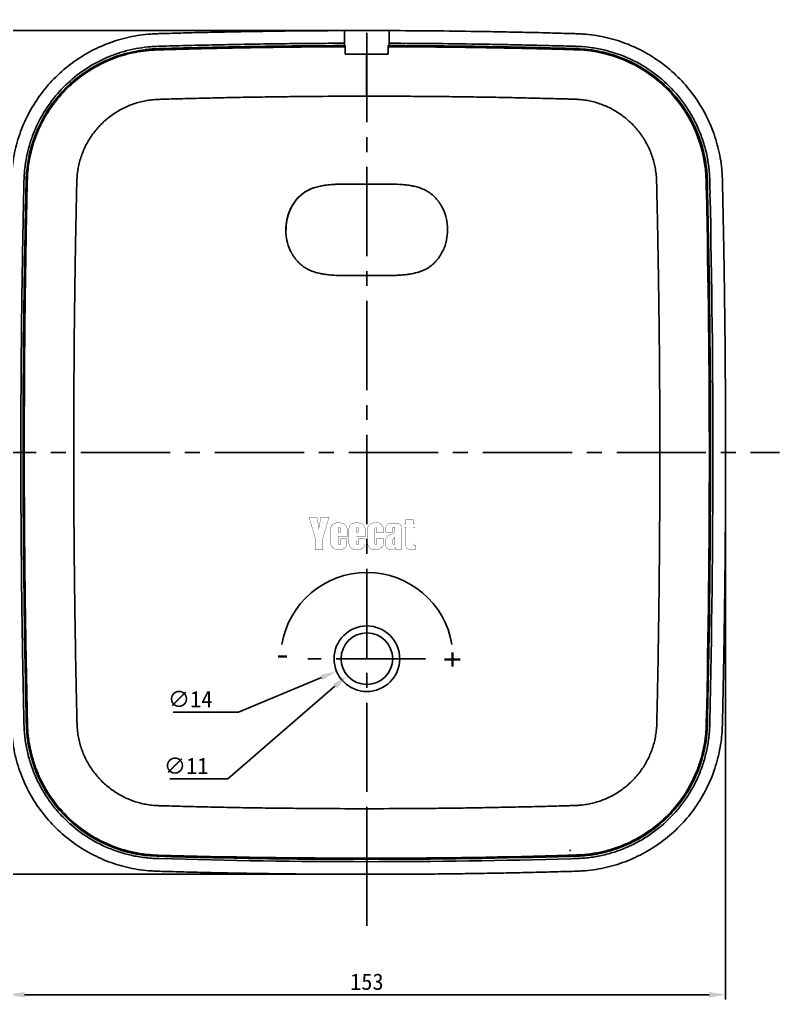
# Model space of a CAD drawing. Header units: millimetres. Extents: x 1791 to 2848, y -3889 to -2778.
# Drawn here: x 2209 to 2371.1, y -3720.1 to -3511.1 of the extents above; entities that cross this region are included whole.
import ezdxf

# ---------------------------------------------------------------- set-up
doc = ezdxf.new("R2010")
doc.units = ezdxf.units.MM
doc.linetypes.add('CENTER2', pattern=[28.575, 19.05, -3.175, 3.175, -3.175])
doc.styles.get("Standard").update_dxf_attribs({"font": 'txt.shx'})
doc.styles.add('宋体', font='')
doc.styles.get('宋体').set_extended_font_data('SimSun')
doc.dimstyles.new('1x', dxfattribs={"dimtxt": 3.5, "dimasz": 3.5, "dimexe": 1, "dimexo": 0, "dimgap": 1, "dimtad": 1, "dimtoh": 1, "dimdec": 1, "dimrnd": 0.05, "dimdsep": 46, "dimtxsty": '宋体', "dimcen": 0, "dimclrd": 5, "dimclre": 5, "dimadec": 1, "dimazin": 2, "dimtfac": 1, "dimtdec": 1, "dimtofl": 0, "dimtmove": 0, "dimatfit": 3, "dimfxl": 0, "dimtzin": 0, "dimarcsym": 0})

# ---------------------------------------------------------------- blocks, each defined once
blk = doc.blocks.new('*D186')
at = {"color": 5, "lineweight": -2, "transparency": 16777216}
for p, q in [((2287.86, -3513.45), (2188.05, -3513.45)), ((2189.05, -3689.94), (2189.05, -3516.95)), ((2283.11, -3693.44), (2188.05, -3693.44))]:
    blk.add_line(p, q, dxfattribs=at)
at = {"color": 5, "transparency": 16777216}
for points in [[(2188.46, -3516.95), (2189.63, -3516.95), (2189.05, -3513.45)], [(2188.46, -3689.94), (2189.63, -3689.94), (2189.05, -3693.44)]]:
    blk.add_solid(points, dxfattribs=at)
at = {"layer": 'Defpoints', "color": 0, "transparency": 16777216}
for p in [(2189.05, -3513.45), (2287.86, -3513.45), (2283.11, -3693.44)]:
    blk.add_point(p, dxfattribs=at)
at = {"color": 0, "transparency": 16777216, "insert": (2186.3, -3603.44), "char_height": 3.5, "attachment_point": 5, "rotation": 90, "style": '宋体'}
blk.add_mtext('180', dxfattribs=at)
blk = doc.blocks.new('*D187')
at = {"color": 5, "lineweight": -2, "transparency": 16777216}
for p, q in [((2206.61, -3603.75), (2206.61, -3720.12)), ((2359.61, -3603.77), (2359.61, -3720.12)), ((2210.11, -3719.12), (2356.11, -3719.12))]:
    blk.add_line(p, q, dxfattribs=at)
at = {"color": 5, "transparency": 16777216}
for points in [[(2210.11, -3718.54), (2210.11, -3719.71), (2206.61, -3719.12)], [(2356.11, -3718.54), (2356.11, -3719.71), (2359.61, -3719.12)]]:
    blk.add_solid(points, dxfattribs=at)
at = {"layer": 'Defpoints', "color": 0, "transparency": 16777216}
for p in [(2206.61, -3603.75), (2359.61, -3603.77), (2359.61, -3719.12)]:
    blk.add_point(p, dxfattribs=at)
at = {"color": 0, "transparency": 16777216, "insert": (2283.11, -3716.37), "char_height": 3.5, "attachment_point": 5, "style": '宋体'}
blk.add_mtext('153', dxfattribs=at)
blk = doc.blocks.new('*D191')
at = {"color": 5, "lineweight": -2, "transparency": 16777216}
for p, q in [((2255.72, -3658.82), (2273.41, -3651.47)), ((2241.8, -3658.82), (2255.72, -3658.82))]:
    blk.add_line(p, q, dxfattribs=at)
at = {"color": 5, "transparency": 16777216}
blk.add_solid([(2273.19, -3650.93), (2273.64, -3652.01), (2276.64, -3650.13)], dxfattribs=at)
at = {"layer": 'Defpoints', "color": 0, "transparency": 16777216}
for p in [(2289.57, -3644.75), (2276.64, -3650.13)]:
    blk.add_point(p, dxfattribs=at)
at = {"color": 0, "transparency": 16777216, "insert": (2245.42, -3656.07), "char_height": 3.5, "attachment_point": 5, "style": '宋体'}
blk.add_mtext('∅14', dxfattribs=at)
blk = doc.blocks.new('*D207')
at = {"color": 5, "lineweight": -2, "transparency": 16777216}
for p, q in [((2253.48, -3673.05), (2276.3, -3653.32)), ((2241.1, -3673.05), (2253.48, -3673.05))]:
    blk.add_line(p, q, dxfattribs=at)
at = {"color": 5, "transparency": 16777216}
blk.add_solid([(2275.92, -3652.88), (2276.68, -3653.77), (2278.95, -3651.04)], dxfattribs=at)
at = {"layer": 'Defpoints', "color": 0, "transparency": 16777216}
for p in [(2287.27, -3643.84), (2278.95, -3651.04)]:
    blk.add_point(p, dxfattribs=at)
at = {"color": 0, "transparency": 16777216, "insert": (2244.56, -3670.3), "char_height": 3.5, "attachment_point": 5, "style": '宋体'}
blk.add_mtext('∅11', dxfattribs=at)

msp = doc.modelspace()

# ---------------------------------------------------------------- linework, layer by layer
at = {"color": 1, "linetype": 'CENTER2'}
for p, q in [((2283.11, -3704.45), (2283.11, -3511.1)), ((2193.51, -3603.45), (2371.09, -3603.45)), ((2295.61, -3647.44), (2270.53, -3647.44))]:
    msp.add_line(p, q, dxfattribs=at)
at = {"color": 7, "linetype": 'Continuous'}
for p, q in [((2278.36, -3516.65), (2278.36, -3513.45)), ((2287.86, -3516.65), (2287.86, -3513.45)), ((2278.36, -3516.65), (2278.46, -3516.65)), ((2278.46, -3518.46), (2278.46, -3516.65)), ((2287.66, -3516.64), (2287.66, -3518.46)), ((2287.66, -3516.64), (2287.86, -3516.65)), ((2328.16, -3517.3), (2328.15, -3517.55)), ((2328.24, -3516.82), (2328.17, -3516.82)), ((2278.81, -3518.46), (2278.46, -3518.46)), ((2283.06, -3527.44), (2283.06, -3518.45)), ((2287.66, -3518.46), (2287.61, -3518.46)), ((2210.44, -3545.51), (2210.68, -3545.51)), ((2278.32, -3546.19), (2287.82, -3546.19)), ((2355.75, -3547.68), (2355.51, -3547.69)), ((2356.3, -3548.12), (2356.29, -3547.67)), ((2287.83, -3565.69), (2278.33, -3565.69)), ((2355.77, -3659.87), (2355.75, -3661.11)), ((2210.47, -3660.56), (2210.71, -3660.56)), ((2355.73, -3661.11), (2355.51, -3661.11)), ((2355.75, -3661.11), (2355.73, -3661.11)), ((2356.24, -3661.13), (2356.25, -3660.8)), ((2283.12, -3679.44), (2283.12, -3690)), ((2238.55, -3690.08), (2238.84, -3690.08)), ((2238.57, -3689.59), (2238.58, -3689.35)), ((2282.72, -3690.24), (2282.38, -3690.24)), ((2283.1, -3690.24), (2282.72, -3690.24)), ((2326.64, -3689.59), (2326.63, -3689.35)), ((2326.99, -3689.59), (2326.64, -3689.6))]:
    msp.add_line(p, q, dxfattribs=at)
at = {"color": 6, "linetype": 'Continuous'}
msp.add_line((2326.31, -3688.39), (2326.63, -3688.38), dxfattribs=at)
at = {"color": 0, "const_width": 0.0612}
msp.add_lwpolyline([(2273.32, -3617.23), (2275.05, -3617.23), (2273.73, -3621.65), (2273.73, -3624.23), (2272.05, -3624.23), (2272.05, -3621.58), (2270.79, -3617.23), (2272.47, -3617.23), (2272.86, -3619.71), (2273.32, -3617.23)], dxfattribs=at)
for points in [[(2291.41, -3617.72), (2292.99, -3617.72), (2292.99, -3618.61), (2293.37, -3618.61), (2293.37, -3619.44), (2292.95, -3619.44), (2292.95, -3622.9, 0.252107), (2293.11, -3623.2), (2293.46, -3623.2), (2293.46, -3624.08), (2292.22, -3624.08, -0.452407), (2291.43, -3623.18), (2291.43, -3619.46), (2291.1, -3619.46), (2291.1, -3618.59), (2291.44, -3618.59), (2291.44, -3617.72)], [(2278.89, -3619.88, 0.34938), (2277.81, -3618.52, 0.113639), (2276.36, -3618.52, 0.35301), (2275.4, -3619.74, -0.006464), (2275.4, -3622.69, 0.287207), (2276.19, -3623.99, 0.236786), (2278.14, -3623.99, 0.252315), (2278.84, -3622.99), (2278.84, -3621.89), (2277.47, -3621.89), (2277.47, -3622.84, -0.314282), (2277.27, -3623.14, -0.462788), (2276.98, -3622.98), (2277, -3621.4), (2278.89, -3621.4), (2278.89, -3619.88)], [(2276.98, -3620.43), (2277.41, -3620.43), (2277.41, -3619.63, 1), (2277.01, -3619.63), (2277.01, -3620.45)], [(2282.76, -3619.88, 0.34938), (2281.67, -3618.52, 0.113639), (2280.23, -3618.52, 0.35301), (2279.27, -3619.74, -0.006464), (2279.27, -3622.69, 0.287207), (2280.06, -3623.99, 0.236786), (2282.01, -3623.99, 0.252315), (2282.71, -3622.99), (2282.71, -3621.89), (2281.34, -3621.89), (2281.34, -3622.84, -0.314282), (2281.13, -3623.14, -0.462788), (2280.85, -3622.98), (2280.86, -3621.4), (2282.76, -3621.4), (2282.76, -3619.88)], [(2280.84, -3620.43), (2281.28, -3620.43), (2281.28, -3619.63, 1), (2280.88, -3619.63), (2280.88, -3620.45)], [(2285.23, -3620.61), (2286.67, -3620.61), (2286.67, -3619.98, 0.178885), (2286.26, -3618.87, 0.1667), (2285.56, -3618.45, 0.130027), (2284.26, -3618.53, 0.16931), (2283.41, -3619.17, 0.136344), (2283.24, -3619.7), (2283.24, -3622.64, 0.154839), (2283.55, -3623.62, 0.178721), (2284.21, -3624.08, 0.107808), (2285.43, -3624.12, 0.125628), (2286.22, -3623.76, 0.207834), (2286.63, -3622.97, 0.035299), (2286.63, -3622.71), (2286.63, -3621.77), (2285.26, -3621.77), (2285.26, -3622.85, -0.238845), (2285.12, -3623.13, -0.327501), (2284.96, -3623.13, -0.246639), (2284.82, -3622.85), (2284.82, -3619.61, -1), (2285.21, -3619.61), (2285.21, -3620.56), (2286.67, -3620.56)], [(2290.59, -3619.98), (2290.59, -3624.09), (2289.12, -3624.09), (2289.12, -3623.68, -1), (2289.12, -3623.68, -0.25903), (2288.88, -3624.03, -0.038362), (2288.53, -3624.14, -0.045701), (2288.1, -3624.13, 0.007976), (2287.74, -3624.07, -0.110716), (2287.46, -3623.96, -0.243508), (2287.16, -3623.42), (2287.16, -3621.97, -0.201954), (2287.41, -3621.38, -0.139843), (2288.27, -3620.91, 0.110237), (2288.92, -3620.61, 0.178756), (2289.05, -3620.39), (2289.05, -3619.64, 0.391626), (2288.8, -3619.37, 0.449866), (2288.58, -3619.58), (2288.58, -3620.46), (2287.14, -3620.46), (2287.14, -3619.63, -0.373557), (2288.09, -3618.53), (2289.41, -3618.53, -0.190496), (2290.2, -3618.84, -0.132479), (2290.52, -3619.35, -0.052019), (2290.56, -3619.59, -0.001332), (2290.59, -3619.98, 0.186844)], [(2289.06, -3621.51), (2289.06, -3622.99, -0.495473), (2288.87, -3623.13, -0.242036), (2288.64, -3622.92), (2288.64, -3622.13, -0.210777), (2288.81, -3621.77, 0.008286), (2289.06, -3621.51, -2.332681)]]:
    msp.add_lwpolyline(points, format="xyb", dxfattribs=at)
at = {"color": 7, "linetype": 'Continuous'}
for radius in [7, 5.5]:
    msp.add_circle((2283.11, -3647.44), radius, dxfattribs=at)
for centre, radius, start, end in [((2239.23, -3546.1), 28.79, 96.8251, 177.341), ((2239.2, -3546.02), 28.71, 94.6688, 96.7859), ((2283.57, -5025.15), 1508.51, 89.63108, 89.78444), ((2326.91, -3546.07), 28.55, 6.7739, 87.5161), ((2326.95, -3545.57), 28.29, 86.9157, 87.5478), ((2326.91, -3546.07), 28.79, 8.7421, 86.8935), ((2326.95, -3546.09), 28.79, 7.358, 86.9733), ((2283.63, -5017.04), 1498.58, 90.02197, 90.18448), ((2283.63, -5016.97), 1498.51, 89.84802, 90.02201), ((2239.28, -3546.09), 28.6, 173.0144, 173.3201), ((2326.95, -3546.05), 28.75, 7.29, 8.7183), ((-140.78, -3604.37), 2496.93, 358.69793, 1.30073), ((-140.24, -3604.37), 2496.63, 358.72617, 1.30094), ((-140.21, -3603.44), 2496.61, 358.70481, 1.27962), ((-140.59, -3603.44), 2497.49, 358.68409, 1.26926), ((4706.32, -3602.5), 2496.52, 180.63787, 180.90799), ((2283.11, -3647.44), 18.39, 9.3893, 170.6107), ((4772.2, -3601.17), 2562.42, 180.95357, 181.32807), ((4770, -3602.17), 2560.2, 180.93204, 181.30687), ((2229.19, -3658.25), 126.58, 358.5917, 358.7053), ((2242.73, -3658.59), 113.04, 358.5934, 358.7206), ((2239.27, -3660.81), 28.8, 189.1272, 268.0277), ((2326.95, -3660.59), 28.98, 272.3644, 279.5959), ((2239.62, -3652.57), 36.79, 267.6379, 268.3791), ((2240.1, -3637.99), 51.62, 267.9856, 268.3008), ((2284.23, -2116.28), 1573.98, 268.33765, 269.19564), ((2282.55, -2192.48), 1497.51, 268.31713, 270.02187), ((2283.08, -2195.38), 1495.36, 268.30458, 270.00101), ((2282.49, -2196.96), 1493.28, 269.21891, 269.4527), ((2282.52, -2194.05), 1496.19, 269.45266, 269.58414), ((2282.54, -2191.44), 1498.79, 269.58415, 269.78044), ((2282.55, -2188.19), 1502.05, 269.78045, 269.99361), ((2282.57, -2194.88), 1495.36, 270.02048, 271.68896), ((2283.13, -2195.23), 1495.01, 269.99893, 271.66781), ((2283.13, -2195.01), 1495.73, 269.99909, 271.66745), ((2282.58, -2195.51), 1494.49, 270.02105, 271.57491), ((2286.47, -2329.23), 1360.71, 271.56555, 271.69121)]:
    msp.add_arc(centre, radius, start, end, dxfattribs=at)
for points, knots in [([(2283.11, -3693.44), (2280, -3693.44), (2275.34, -3693.42), (2269.13, -3693.38), (2264.47, -3693.33), (2259.82, -3693.26), (2255.16, -3693.18), (2250.5, -3693.09), (2246.62, -3693), (2243.51, -3692.92), (2241.18, -3692.85), (2239.24, -3692.8), (2237.69, -3692.75), (2236.14, -3692.65), (2234.21, -3692.41), (2231.17, -3691.81), (2227.45, -3690.64), (2223.25, -3688.61), (2219.38, -3685.99), (2215.93, -3682.84), (2212.98, -3679.22), (2210.58, -3675.21), (2209.09, -3671.61), (2208.22, -3668.63), (2207.73, -3666.35), (2207.47, -3664.43), (2207.34, -3662.88), (2207.28, -3661.71), (2207.26, -3660.55), (2207.23, -3659), (2207.18, -3657.06), (2207.13, -3654.73), (2207.07, -3651.62), (2207, -3647.74), (2206.92, -3643.08), (2206.85, -3638.42), (2206.77, -3632.21), (2206.69, -3624.45), (2206.63, -3615.13), (2206.6, -3602.71), (2206.63, -3590.28), (2206.73, -3577.86), (2206.83, -3570.1), (2206.92, -3563.89), (2207, -3559.23), (2207.07, -3555.35), (2207.13, -3552.24), (2207.18, -3549.91), (2207.22, -3547.97), (2207.26, -3546.42), (2207.28, -3545.25), (2207.33, -3544.09), (2207.46, -3542.54), (2207.72, -3540.62), (2208.2, -3538.34), (2209.06, -3535.35), (2210.54, -3531.75), (2212.93, -3527.73), (2215.87, -3524.11), (2219.31, -3520.94), (2223.17, -3518.31), (2227.37, -3516.27), (2231.08, -3515.09), (2234.12, -3514.48), (2236.05, -3514.24), (2237.6, -3514.13), (2238.77, -3514.09), (2239.93, -3514.06), (2241.48, -3514.02), (2243.42, -3513.96), (2246.53, -3513.88), (2250.41, -3513.79), (2255.07, -3513.7), (2261.28, -3513.59), (2269.04, -3513.5), (2275.25, -3513.46), (2278.36, -3513.45)], [0, 0, 0, 0, 0.031257, 0.046885, 0.062513, 0.078142, 0.09377, 0.109398, 0.125026, 0.132841, 0.140655, 0.148469, 0.152376, 0.156283, 0.164095, 0.171908, 0.187522, 0.203137, 0.218751, 0.234366, 0.24998, 0.265595, 0.281209, 0.289022, 0.296834, 0.304647, 0.308553, 0.31246, 0.316367, 0.320274, 0.328089, 0.335903, 0.343717, 0.359345, 0.374974, 0.390602, 0.40623, 0.437487, 0.468743, 0.5, 0.562513, 0.59377, 0.625026, 0.640655, 0.656283, 0.671911, 0.679726, 0.68754, 0.695354, 0.699261, 0.703168, 0.707075, 0.710982, 0.718794, 0.726607, 0.734419, 0.750034, 0.765648, 0.781263, 0.796877, 0.812492, 0.828106, 0.843721, 0.851533, 0.859346, 0.863252, 0.867159, 0.871066, 0.874974, 0.882788, 0.890602, 0.90623, 0.921858, 0.937487, 0.968743, 1, 1, 1, 1]), ([(2287.86, -3513.45), (2290.96, -3513.46), (2297.18, -3513.5), (2304.94, -3513.59), (2311.15, -3513.7), (2315.81, -3513.79), (2319.69, -3513.88), (2322.79, -3513.96), (2324.74, -3514.02), (2326.29, -3514.06), (2327.45, -3514.09), (2328.62, -3514.13), (2330.17, -3514.24), (2332.09, -3514.48), (2335.14, -3515.09), (2338.85, -3516.27), (2343.05, -3518.31), (2346.91, -3520.94), (2350.35, -3524.11), (2353.29, -3527.73), (2355.67, -3531.75), (2357.16, -3535.35), (2358.02, -3538.34), (2358.5, -3540.62), (2358.76, -3542.54), (2358.89, -3544.09), (2358.93, -3545.25), (2358.96, -3546.42), (2358.99, -3547.97), (2359.04, -3549.91), (2359.08, -3552.24), (2359.15, -3555.35), (2359.22, -3559.23), (2359.3, -3563.89), (2359.39, -3570.1), (2359.48, -3577.86), (2359.59, -3590.28), (2359.62, -3602.71), (2359.59, -3615.13), (2359.53, -3624.45), (2359.45, -3632.21), (2359.37, -3638.42), (2359.3, -3643.08), (2359.22, -3647.74), (2359.14, -3651.62), (2359.08, -3654.73), (2359.03, -3657.06), (2358.99, -3659), (2358.96, -3660.55), (2358.93, -3661.71), (2358.88, -3662.88), (2358.75, -3664.43), (2358.48, -3666.35), (2357.99, -3668.63), (2357.13, -3671.61), (2355.63, -3675.21), (2353.24, -3679.22), (2350.29, -3682.84), (2346.84, -3685.99), (2342.97, -3688.61), (2338.77, -3690.64), (2335.05, -3691.81), (2332, -3692.41), (2330.07, -3692.65), (2328.52, -3692.75), (2326.97, -3692.8), (2325.03, -3692.85), (2322.7, -3692.92), (2319.6, -3693), (2315.72, -3693.09), (2311.06, -3693.18), (2306.4, -3693.26), (2301.74, -3693.33), (2297.08, -3693.38), (2290.87, -3693.42), (2286.21, -3693.44), (2283.11, -3693.44)], [0, 0, 0, 0, 0.031257, 0.062513, 0.078141, 0.09377, 0.109398, 0.117212, 0.125026, 0.128933, 0.132841, 0.136748, 0.140654, 0.148467, 0.156279, 0.171894, 0.187508, 0.203123, 0.218737, 0.234352, 0.249966, 0.265581, 0.273393, 0.281206, 0.289018, 0.292925, 0.296832, 0.300739, 0.304646, 0.31246, 0.320274, 0.328089, 0.343717, 0.359345, 0.374974, 0.40623, 0.437487, 0.5, 0.531257, 0.562513, 0.59377, 0.609398, 0.625026, 0.640655, 0.656283, 0.664097, 0.671911, 0.679726, 0.683633, 0.68754, 0.691447, 0.695353, 0.703166, 0.710978, 0.718791, 0.734405, 0.75002, 0.765634, 0.781249, 0.796863, 0.812478, 0.828092, 0.835905, 0.843717, 0.847624, 0.851531, 0.859345, 0.867159, 0.874974, 0.890602, 0.90623, 0.921858, 0.937487, 0.953115, 0.968743, 1, 1, 1, 1]), ([(2278.36, -3516.15), (2276.51, -3516.15), (2272.83, -3516.17), (2267.3, -3516.22), (2261.76, -3516.29), (2256.23, -3516.38), (2251.62, -3516.47), (2247.94, -3516.55), (2245.17, -3516.62), (2242.4, -3516.69), (2240.33, -3516.75), (2238.96, -3516.79), (2238.07, -3516.81), (2236.58, -3516.9), (2234.47, -3517.15), (2231.99, -3517.67), (2229.56, -3518.41), (2227.2, -3519.35), (2224.18, -3520.88), (2220.67, -3523.27), (2217.01, -3526.81), (2214.03, -3530.94), (2212.16, -3534.75), (2211.09, -3537.96), (2210.49, -3540.42), (2210.17, -3542.51), (2210.03, -3544.21), (2209.99, -3545.06), (2209.98, -3545.49)], [0, 0, 0, 0, 0.06547, 0.130942, 0.196417, 0.261897, 0.327384, 0.360129, 0.392877, 0.425625, 0.458375, 0.466559, 0.474458, 0.489751, 0.519775, 0.54971, 0.579694, 0.609715, 0.63974, 0.699732, 0.759725, 0.819717, 0.879707, 0.909697, 0.939634, 0.969623, 0.984691, 1, 1, 1, 1]), ([(2278.46, -3516.89), (2276.68, -3516.9), (2273.12, -3516.91), (2267.79, -3516.96), (2262.45, -3517.03), (2257.12, -3517.11), (2252.67, -3517.2), (2249.12, -3517.28), (2246.45, -3517.34), (2243.78, -3517.41), (2241.56, -3517.47), (2239.78, -3517.52), (2238.49, -3517.56), (2237.24, -3517.61), (2235.65, -3517.76), (2233.68, -3518.06), (2230.59, -3518.81), (2226.86, -3520.22), (2222.73, -3522.64), (2219.05, -3525.71), (2215.94, -3529.35), (2213.48, -3533.46), (2211.74, -3537.92), (2211.08, -3541.04), (2210.89, -3542.61)], [0, 0, 0, 0, 0.066234, 0.132471, 0.198712, 0.264959, 0.331214, 0.364344, 0.397477, 0.430612, 0.463744, 0.480311, 0.49666, 0.51193, 0.526816, 0.55636, 0.585879, 0.645043, 0.704239, 0.763435, 0.822631, 0.881826, 0.940982, 1, 1, 1, 1]), ([(2236.86, -3517.41), (2237.08, -3517.39), (2237.39, -3517.37), (2237.89, -3517.34), (2238.36, -3517.32), (2239.11, -3517.3), (2240.05, -3517.27), (2241.17, -3517.24), (2242.11, -3517.22), (2245.49, -3517.12), (2251.49, -3516.98), (2263.3, -3516.76), (2272.32, -3516.67), (2278.34, -3516.65), (2278.36, -3516.65)], [0, 0, 0, 0, 0.015799, 0.022579, 0.036137, 0.049696, 0.076812, 0.103929, 0.131046, 0.144605, 0.347981, 0.564916, 0.998786, 1, 1, 1, 1]), ([(2236.86, -3517.39), (2237.1, -3517.38), (2237.43, -3517.35), (2237.94, -3517.32), (2238.41, -3517.31), (2239.16, -3517.28), (2240.1, -3517.26), (2241.22, -3517.23), (2242.16, -3517.2), (2245.54, -3517.11), (2251.54, -3516.96), (2263.35, -3516.75), (2272.36, -3516.67), (2278.36, -3516.65)], [0, 0, 0, 0, 0.017035, 0.023814, 0.037372, 0.05093, 0.078047, 0.105163, 0.132279, 0.145837, 0.349209, 0.566138, 1, 1, 1, 1]), ([(2328.15, -3517.55), (2327.74, -3517.53), (2326.92, -3517.51), (2325.25, -3517.46), (2323.13, -3517.4), (2320.6, -3517.34), (2317.22, -3517.26), (2313, -3517.17), (2307.93, -3517.08), (2302.86, -3517), (2296.1, -3516.93), (2291.04, -3516.9), (2287.66, -3516.89)], [0, 0, 0, 0, 0.029945, 0.061288, 0.123877, 0.186477, 0.249076, 0.374259, 0.499427, 0.624583, 0.749729, 1, 1, 1, 1]), ([(2328.17, -3516.82), (2327.77, -3516.8), (2326.94, -3516.78), (2325.27, -3516.73), (2323.17, -3516.68), (2320.65, -3516.61), (2317.28, -3516.53), (2313.08, -3516.44), (2306.36, -3516.31), (2297.95, -3516.2), (2291.22, -3516.16), (2287.86, -3516.15)], [0, 0, 0, 0, 0.030312, 0.06163, 0.124184, 0.186741, 0.249299, 0.374419, 0.49954, 0.74978, 1, 1, 1, 1]), ([(2293.28, -3516.67), (2297.46, -3516.7), (2304.64, -3516.77), (2314.63, -3516.95), (2320.63, -3517.09), (2324.01, -3517.18), (2324.94, -3517.21), (2326.07, -3517.24), (2327.01, -3517.27), (2327.7, -3517.29), (2328.02, -3517.3), (2328.16, -3517.3)], [0, 0, 0, 0, 0.359339, 0.617438, 0.859405, 0.875536, 0.907799, 0.940061, 0.972323, 0.988455, 1, 1, 1, 1]), ([(2356.29, -3547.67), (2356.27, -3547.15), (2356.25, -3546.12), (2356.21, -3544.14), (2355.96, -3541.72), (2355.4, -3538.89), (2354.55, -3536.14), (2353.44, -3533.48), (2351.62, -3530.09), (2348.73, -3526.22), (2344.43, -3522.34), (2339.45, -3519.38), (2334.9, -3517.78), (2331.12, -3517.04), (2329.2, -3516.87), (2328.24, -3516.82)], [0, 0, 0, 0, 0.033972, 0.066498, 0.128927, 0.19104, 0.253205, 0.315472, 0.377749, 0.502153, 0.626558, 0.750962, 0.875271, 0.937371, 1, 1, 1, 1]), ([(2283.06, -3527.44), (2279.94, -3527.44), (2275.25, -3527.46), (2269.01, -3527.51), (2264.32, -3527.56), (2259.63, -3527.63), (2254.95, -3527.71), (2251.04, -3527.79), (2247.91, -3527.87), (2245.56, -3527.93), (2243.22, -3527.99), (2241.26, -3528.04), (2239.74, -3528.09), (2238.74, -3528.11), (2237.91, -3528.15), (2236.99, -3528.23), (2235.9, -3528.39), (2234.19, -3528.78), (2232.1, -3529.5), (2229.74, -3530.73), (2227.57, -3532.3), (2225.67, -3534.16), (2224.05, -3536.29), (2222.78, -3538.63), (2222.01, -3540.71), (2221.59, -3542.41), (2221.37, -3543.72), (2221.27, -3544.87), (2221.23, -3545.97), (2221.2, -3547.4), (2221.16, -3549.34), (2221.09, -3552.48), (2221.02, -3556.4), (2220.93, -3561.11), (2220.86, -3565.82), (2220.8, -3570.53), (2220.72, -3576.8), (2220.65, -3584.64), (2220.6, -3594.05), (2220.59, -3603.46), (2220.61, -3612.87), (2220.66, -3622.28), (2220.74, -3630.12), (2220.82, -3636.4), (2220.89, -3641.11), (2220.97, -3645.82), (2221.05, -3650.52), (2221.13, -3654.44), (2221.2, -3657.58), (2221.25, -3659.53), (2221.28, -3660.96), (2221.31, -3662.05), (2221.42, -3663.21), (2221.64, -3664.52), (2222.06, -3666.22), (2222.83, -3668.29), (2224.11, -3670.63), (2225.72, -3672.76), (2227.63, -3674.62), (2229.79, -3676.19), (2232.16, -3677.42), (2234.25, -3678.14), (2235.96, -3678.52), (2237.05, -3678.68), (2237.97, -3678.76), (2238.8, -3678.8), (2239.8, -3678.82), (2241.32, -3678.87), (2243.27, -3678.92), (2245.62, -3678.98), (2247.97, -3679.04), (2251.09, -3679.11), (2254.99, -3679.19), (2259.68, -3679.27), (2264.36, -3679.33), (2269.05, -3679.38), (2275.3, -3679.43), (2279.99, -3679.44), (2283.12, -3679.44)], [0, 0, 0, 0, 0.036184, 0.054279, 0.072378, 0.090483, 0.108594, 0.126713, 0.135775, 0.144841, 0.153907, 0.162967, 0.167517, 0.171523, 0.174524, 0.17717, 0.182234, 0.187249, 0.197463, 0.207743, 0.218023, 0.228303, 0.238583, 0.248863, 0.259078, 0.264094, 0.269155, 0.274421, 0.277505, 0.281863, 0.290968, 0.300063, 0.31824, 0.336422, 0.354608, 0.372791, 0.390971, 0.427321, 0.463663, 0.5, 0.536337, 0.572679, 0.609029, 0.627209, 0.645392, 0.663578, 0.68176, 0.699937, 0.709032, 0.718137, 0.722495, 0.725579, 0.730845, 0.735906, 0.740922, 0.751137, 0.761417, 0.771697, 0.781977, 0.792257, 0.802537, 0.812751, 0.817766, 0.82283, 0.825476, 0.828477, 0.832483, 0.837033, 0.846093, 0.855157, 0.864217, 0.873272, 0.89137, 0.909461, 0.927554, 0.945656, 0.963766, 1, 1, 1, 1]), ([(2283.12, -3679.44), (2286.25, -3679.44), (2290.94, -3679.42), (2297.19, -3679.37), (2301.88, -3679.32), (2306.56, -3679.25), (2311.25, -3679.16), (2315.15, -3679.08), (2318.28, -3679.01), (2320.62, -3678.95), (2322.97, -3678.89), (2324.92, -3678.84), (2326.44, -3678.79), (2327.44, -3678.76), (2328.27, -3678.73), (2329.19, -3678.64), (2330.28, -3678.49), (2331.99, -3678.1), (2334.08, -3677.38), (2336.45, -3676.15), (2338.61, -3674.58), (2340.52, -3672.71), (2342.13, -3670.58), (2343.41, -3668.24), (2344.17, -3666.17), (2344.59, -3664.47), (2344.81, -3663.16), (2344.92, -3662.01), (2344.95, -3660.91), (2344.98, -3659.48), (2345.02, -3657.54), (2345.09, -3654.4), (2345.17, -3650.47), (2345.25, -3645.77), (2345.32, -3641.06), (2345.39, -3636.35), (2345.46, -3630.08), (2345.53, -3622.23), (2345.58, -3612.82), (2345.6, -3603.41), (2345.58, -3594.01), (2345.52, -3584.6), (2345.44, -3576.75), (2345.36, -3570.48), (2345.29, -3565.77), (2345.22, -3561.06), (2345.13, -3556.36), (2345.05, -3552.43), (2344.98, -3549.29), (2344.94, -3547.35), (2344.91, -3545.92), (2344.87, -3544.82), (2344.76, -3543.67), (2344.55, -3542.36), (2344.12, -3540.66), (2343.36, -3538.59), (2342.08, -3536.25), (2340.46, -3534.12), (2338.55, -3532.25), (2336.39, -3530.69), (2334.02, -3529.46), (2331.93, -3528.74), (2330.22, -3528.36), (2329.14, -3528.2), (2328.21, -3528.12), (2327.38, -3528.08), (2326.38, -3528.05), (2324.86, -3528.01), (2322.91, -3527.96), (2320.56, -3527.9), (2318.22, -3527.84), (2315.09, -3527.77), (2311.18, -3527.69), (2306.49, -3527.61), (2301.8, -3527.55), (2297.12, -3527.5), (2290.87, -3527.45), (2286.19, -3527.44), (2283.06, -3527.44)], [0, 0, 0, 0, 0.036234, 0.054344, 0.072446, 0.090539, 0.108629, 0.126728, 0.135783, 0.144843, 0.153907, 0.162967, 0.167517, 0.171523, 0.174524, 0.17717, 0.182234, 0.187249, 0.197463, 0.207743, 0.218023, 0.228303, 0.238583, 0.248863, 0.259078, 0.264094, 0.269155, 0.274421, 0.277505, 0.281863, 0.290968, 0.300063, 0.31824, 0.336422, 0.354608, 0.372791, 0.390971, 0.427321, 0.463663, 0.5, 0.536337, 0.572679, 0.609029, 0.627209, 0.645392, 0.663578, 0.68176, 0.699937, 0.709032, 0.718137, 0.722495, 0.725579, 0.730845, 0.735906, 0.740922, 0.751137, 0.761417, 0.771697, 0.781977, 0.792257, 0.802537, 0.812751, 0.817766, 0.82283, 0.825476, 0.828477, 0.832483, 0.837033, 0.846093, 0.855159, 0.864225, 0.873287, 0.891406, 0.909517, 0.927622, 0.945721, 0.963816, 1, 1, 1, 1]), ([(2210.87, -3542.76), (2210.85, -3542.99), (2210.75, -3543.9), (2210.7, -3544.82), (2210.68, -3545.51)], [0, 0, 0, 0, 0.247296, 1, 1, 1, 1]), ([(2355.51, -3547.69), (2355.5, -3547.25), (2355.47, -3546.38), (2355.45, -3545.11), (2355.39, -3543.89), (2355.31, -3543.1), (2355.26, -3542.7)], [0, 0, 0, 0, 0.265237, 0.522301, 0.762281, 1, 1, 1, 1]), ([(2355.47, -3542.4), (2355.48, -3542.53), (2355.54, -3543.02), (2355.62, -3543.8), (2355.66, -3544.55), (2355.69, -3545.11), (2355.7, -3545.58), (2355.72, -3546.33), (2355.73, -3547.03), (2355.74, -3547.55), (2355.75, -3547.68)], [0, 0, 0, 0, 0.070141, 0.282879, 0.442432, 0.495617, 0.601986, 0.708355, 0.921093, 1, 1, 1, 1]), ([(2355.51, -3542.4), (2355.52, -3542.53), (2355.58, -3543.04), (2355.66, -3543.83), (2355.7, -3544.58), (2355.73, -3545.14), (2355.74, -3545.61), (2355.75, -3546.36), (2355.77, -3547.05), (2355.78, -3547.55), (2355.79, -3547.68)], [0, 0, 0, 0, 0.076266, 0.288842, 0.448274, 0.501418, 0.607706, 0.713994, 0.92657, 1, 1, 1, 1]), ([(2210.44, -3545.51), (2210.45, -3545.36), (2210.45, -3545.12), (2210.46, -3544.88), (2210.47, -3544.78), (2210.47, -3544.77)], [0, 0, 0, 0, 0.587781, 0.968381, 1, 1, 1, 1]), ([(2209.98, -3545.49), (2209.95, -3546.69), (2209.9, -3549.08), (2209.8, -3553.87), (2209.64, -3562.27), (2209.47, -3574.26), (2209.34, -3588.64), (2209.28, -3607.82), (2209.39, -3627.01), (2209.66, -3646.19), (2209.85, -3655.78), (2209.96, -3660.58)], [0, 0, 0, 0, 0.031167, 0.062422, 0.124929, 0.249948, 0.374955, 0.499956, 0.749961, 0.87498, 1, 1, 1, 1]), ([(2209.95, -3630.29), (2209.86, -3622.14), (2209.73, -3601.99), (2209.87, -3578.83), (2210.13, -3560.83), (2210.26, -3554.07), (2210.35, -3549.57), (2210.39, -3547.7), (2210.42, -3546.39), (2210.44, -3545.78), (2210.44, -3545.55), (2210.44, -3545.51)], [0, 0, 0, 0, 0.288373, 0.713115, 0.8193, 0.925486, 0.952032, 0.978578, 0.991851, 0.998488, 1, 1, 1, 1]), ([(2210.68, -3545.51), (2210.65, -3546.71), (2210.6, -3549.1), (2210.5, -3553.89), (2210.35, -3562.28), (2210.18, -3574.26), (2210.06, -3588.65), (2210.01, -3607.82), (2210.12, -3627), (2210.4, -3646.17), (2210.6, -3655.76), (2210.71, -3660.56)], [0, 0, 0, 0, 0.031132, 0.06239, 0.124899, 0.249925, 0.374935, 0.499937, 0.749947, 0.874972, 1, 1, 1, 1]), ([(2265.82, -3555.95), (2265.82, -3555.18), (2265.9, -3554.43), (2266.07, -3553.64), (2266.09, -3553.54), (2266.13, -3553.38), (2266.21, -3553.06), (2266.4, -3552.43), (2266.75, -3551.55), (2267.15, -3550.81), (2267.46, -3550.33), (2267.67, -3550.02), (2267.84, -3549.8), (2267.98, -3549.62), (2268.01, -3549.59), (2268.06, -3549.52), (2268.17, -3549.39), (2268.39, -3549.14), (2268.86, -3548.66), (2269.3, -3548.29), (2269.65, -3548.05), (2269.73, -3547.99), (2269.86, -3547.9), (2270.14, -3547.72), (2270.42, -3547.57), (2270.62, -3547.46), (2270.7, -3547.42), (2270.85, -3547.35), (2271.14, -3547.22), (2271.45, -3547.1), (2271.62, -3547.04), (2271.64, -3547.04), (2271.67, -3547.02), (2271.75, -3547), (2271.89, -3546.95), (2272.19, -3546.86), (2272.81, -3546.69), (2273.39, -3546.57), (2273.8, -3546.5), (2273.81, -3546.5), (2273.81, -3546.5), (2273.81, -3546.5), (2273.81, -3546.5)], [0, 0, 0, 0, 0.166498, 0.171701, 0.176904, 0.18731, 0.208122, 0.249746, 0.332995, 0.416244, 0.437056, 0.457868, 0.499493, 0.502094, 0.504696, 0.509899, 0.520305, 0.541117, 0.582742, 0.66599, 0.671194, 0.676397, 0.686803, 0.707615, 0.749239, 0.754442, 0.759645, 0.770051, 0.790864, 0.832488, 0.833789, 0.83509, 0.837691, 0.842894, 0.8533, 0.874113, 0.915737, 0.998986, 0.999425, 0.999694, 0.99998, 1, 1, 1, 1]), ([(2265.86, -3555.94), (2265.86, -3554.67), (2266.28, -3552.14), (2268.1, -3549.17), (2270.54, -3547.38), (2272.26, -3546.81), (2273.27, -3546.6), (2273.44, -3546.57)], [0, 0, 0, 0, 0.322475, 0.644951, 0.806189, 0.967426, 1, 1, 1, 1]), ([(2273.81, -3546.5), (2273.81, -3546.5), (2273.82, -3546.5), (2273.83, -3546.49), (2273.87, -3546.49), (2273.95, -3546.48), (2274.1, -3546.45), (2274.41, -3546.41), (2275.04, -3546.33), (2275.71, -3546.28), (2276.07, -3546.25), (2276.09, -3546.25), (2276.13, -3546.25), (2276.2, -3546.25), (2276.36, -3546.24), (2276.67, -3546.22), (2277.31, -3546.2), (2277.91, -3546.19), (2278.32, -3546.19)], [0, 0, 0, 0, 0.000274, 0.004194, 0.012035, 0.027717, 0.059081, 0.121809, 0.247265, 0.498177, 0.502097, 0.506018, 0.513859, 0.529541, 0.560905, 0.623633, 0.749088, 1, 1, 1, 1]), ([(2287.82, -3546.19), (2288.64, -3546.19), (2289.27, -3546.2), (2290.1, -3546.25), (2290.12, -3546.25), (2290.17, -3546.25), (2290.25, -3546.26), (2290.43, -3546.27), (2290.77, -3546.3), (2291.44, -3546.36), (2291.98, -3546.43), (2292.32, -3546.49), (2292.33, -3546.49), (2292.33, -3546.49), (2292.33, -3546.49), (2292.33, -3546.49)], [0, 0, 0, 0, 0.497741, 0.501629, 0.505518, 0.513295, 0.528849, 0.559958, 0.622176, 0.746611, 0.995481, 0.997875, 0.998799, 0.999926, 1, 1, 1, 1]), ([(2292.33, -3546.49), (2292.33, -3546.49), (2292.34, -3546.49), (2292.36, -3546.5), (2292.4, -3546.5), (2292.49, -3546.52), (2292.67, -3546.55), (2293.01, -3546.62), (2293.68, -3546.77), (2294.15, -3546.9), (2294.53, -3547.04), (2294.55, -3547.05), (2294.59, -3547.06), (2294.67, -3547.09), (2294.83, -3547.15), (2295.14, -3547.27), (2295.4, -3547.4), (2295.62, -3547.5), (2295.7, -3547.55), (2295.84, -3547.63), (2296.13, -3547.79), (2296.39, -3547.96), (2296.58, -3548.1), (2296.65, -3548.15), (2296.78, -3548.25), (2297.04, -3548.45), (2297.53, -3548.88), (2297.94, -3549.34), (2298.21, -3549.67), (2298.26, -3549.74), (2298.37, -3549.87), (2298.56, -3550.14), (2298.75, -3550.42), (2298.9, -3550.66), (2298.99, -3550.82), (2299.16, -3551.11), (2299.63, -3552.03), (2299.94, -3552.98), (2300.1, -3553.75), (2300.12, -3553.84), (2300.15, -3554), (2300.21, -3554.32), (2300.29, -3554.97), (2300.32, -3555.55), (2300.32, -3555.93)], [0, 0, 0, 0, 0.000045, 0.001349, 0.003957, 0.009171, 0.019601, 0.040461, 0.08218, 0.165618, 0.166922, 0.168225, 0.170833, 0.176048, 0.186478, 0.207337, 0.249056, 0.254271, 0.259486, 0.269916, 0.290775, 0.332494, 0.337709, 0.342924, 0.353354, 0.374214, 0.415933, 0.499371, 0.504586, 0.509801, 0.52023, 0.54109, 0.582809, 0.593239, 0.603669, 0.624528, 0.666247, 0.833124, 0.838338, 0.843553, 0.853983, 0.874843, 0.916562, 1, 1, 1, 1]), ([(2273.82, -3565.39), (2273.82, -3565.39), (2273.81, -3565.38), (2273.79, -3565.38), (2273.74, -3565.37), (2273.66, -3565.36), (2273.48, -3565.33), (2273.14, -3565.26), (2272.47, -3565.11), (2272, -3564.98), (2271.62, -3564.84), (2271.59, -3564.83), (2271.55, -3564.82), (2271.47, -3564.79), (2271.31, -3564.73), (2271, -3564.6), (2270.74, -3564.48), (2270.53, -3564.37), (2270.45, -3564.33), (2270.3, -3564.25), (2270.02, -3564.09), (2269.75, -3563.91), (2269.57, -3563.78), (2269.49, -3563.72), (2269.36, -3563.63), (2269.11, -3563.43), (2268.62, -3562.99), (2268.2, -3562.54), (2267.94, -3562.21), (2267.88, -3562.14), (2267.78, -3562.01), (2267.59, -3561.74), (2267.4, -3561.46), (2267.25, -3561.22), (2267.15, -3561.05), (2266.99, -3560.77), (2266.52, -3559.84), (2266.2, -3558.9), (2266.04, -3558.13), (2266.02, -3558.04), (2265.99, -3557.88), (2265.94, -3557.55), (2265.85, -3556.9), (2265.82, -3556.33), (2265.82, -3555.95)], [0, 0, 0, 0, 0.000231, 0.001535, 0.004142, 0.009356, 0.019784, 0.040639, 0.082351, 0.165773, 0.167077, 0.16838, 0.170987, 0.176201, 0.186629, 0.207485, 0.249196, 0.25441, 0.259624, 0.270052, 0.290907, 0.332619, 0.337833, 0.343046, 0.353474, 0.37433, 0.416041, 0.499464, 0.504678, 0.509892, 0.52032, 0.541175, 0.582887, 0.593314, 0.603742, 0.624598, 0.666309, 0.833155, 0.838369, 0.843582, 0.85401, 0.874866, 0.916577, 1, 1, 1, 1]), ([(2300.32, -3555.93), (2300.32, -3556.7), (2300.25, -3557.45), (2300.08, -3558.24), (2300.06, -3558.33), (2300.02, -3558.5), (2299.94, -3558.82), (2299.75, -3559.45), (2299.4, -3560.32), (2298.99, -3561.06), (2298.69, -3561.55), (2298.47, -3561.86), (2298.31, -3562.08), (2298.17, -3562.25), (2298.14, -3562.29), (2298.08, -3562.36), (2297.97, -3562.49), (2297.75, -3562.74), (2297.29, -3563.22), (2296.85, -3563.58), (2296.5, -3563.83), (2296.42, -3563.89), (2296.28, -3563.98), (2296, -3564.16), (2295.73, -3564.31), (2295.53, -3564.41), (2295.45, -3564.45), (2295.3, -3564.52), (2295.01, -3564.66), (2294.7, -3564.77), (2294.53, -3564.83), (2294.51, -3564.84), (2294.47, -3564.85), (2294.4, -3564.88), (2294.26, -3564.93), (2293.96, -3565.02), (2293.34, -3565.19), (2292.76, -3565.31), (2292.34, -3565.38), (2292.34, -3565.38), (2292.34, -3565.38), (2292.34, -3565.38), (2292.34, -3565.38)], [0, 0, 0, 0, 0.166498, 0.171701, 0.176904, 0.18731, 0.208122, 0.249746, 0.332995, 0.416244, 0.437056, 0.457868, 0.499493, 0.502094, 0.504696, 0.509899, 0.520305, 0.541117, 0.582742, 0.66599, 0.671194, 0.676397, 0.686803, 0.707615, 0.749239, 0.754442, 0.759645, 0.770051, 0.790864, 0.832488, 0.833789, 0.83509, 0.837691, 0.842894, 0.8533, 0.874113, 0.915737, 0.998986, 0.999425, 0.999694, 0.99998, 1, 1, 1, 1]), ([(2278.33, -3565.69), (2277.51, -3565.69), (2276.88, -3565.68), (2276.05, -3565.63), (2276.03, -3565.63), (2275.98, -3565.62), (2275.89, -3565.62), (2275.72, -3565.61), (2275.37, -3565.58), (2274.71, -3565.52), (2274.17, -3565.44), (2273.82, -3565.39), (2273.82, -3565.39), (2273.82, -3565.39)], [0, 0, 0, 0, 0.498073, 0.501965, 0.505856, 0.513638, 0.529203, 0.560333, 0.622592, 0.74711, 0.996147, 0.998668, 1, 1, 1, 1]), ([(2292.34, -3565.38), (2292.34, -3565.38), (2292.33, -3565.38), (2292.31, -3565.38), (2292.28, -3565.39), (2292.2, -3565.4), (2292.05, -3565.43), (2291.74, -3565.47), (2291.11, -3565.55), (2290.43, -3565.6), (2290.08, -3565.62), (2290.06, -3565.63), (2290.02, -3565.63), (2289.94, -3565.63), (2289.79, -3565.64), (2289.48, -3565.66), (2288.83, -3565.68), (2288.24, -3565.69), (2287.83, -3565.69)], [0, 0, 0, 0, 0.000274, 0.004194, 0.012035, 0.027717, 0.059081, 0.121809, 0.247265, 0.498177, 0.502097, 0.506018, 0.513859, 0.529541, 0.560905, 0.623633, 0.749088, 1, 1, 1, 1]), ([(2209.96, -3660.58), (2209.97, -3661.07), (2209.99, -3662.05), (2210.09, -3663.49), (2210.25, -3664.91), (2210.56, -3666.77), (2211.12, -3669.07), (2212.05, -3671.75), (2213.24, -3674.33), (2214.67, -3676.78), (2216.33, -3679.09), (2218.83, -3681.93), (2222.46, -3685.01), (2226.61, -3687.33), (2230.15, -3688.68), (2232.88, -3689.43), (2235.21, -3689.83), (2237.11, -3690.02), (2238.06, -3690.06), (2238.55, -3690.08)], [0, 0, 0, 0, 0.032911, 0.064297, 0.095521, 0.126663, 0.188868, 0.251192, 0.313573, 0.375957, 0.43834, 0.500723, 0.625344, 0.749964, 0.812334, 0.874591, 0.936818, 0.968084, 1, 1, 1, 1]), ([(2210.84, -3665.37), (2210.79, -3665.02), (2210.68, -3664.3), (2210.57, -3663.2), (2210.52, -3662.36), (2210.49, -3661.8), (2210.48, -3661.42), (2210.47, -3661.01), (2210.47, -3660.69), (2210.46, -3660.56)], [0, 0, 0, 0, 0.219497, 0.452395, 0.685293, 0.743517, 0.801742, 0.918191, 1, 1, 1, 1]), ([(2210.84, -3665.37), (2210.79, -3665.03), (2210.69, -3664.32), (2210.58, -3663.23), (2210.52, -3662.39), (2210.5, -3661.83), (2210.49, -3661.45), (2210.48, -3661.03), (2210.47, -3660.7), (2210.47, -3660.56)], [0, 0, 0, 0, 0.213625, 0.446547, 0.679469, 0.737699, 0.79593, 0.912391, 1, 1, 1, 1]), ([(2210.71, -3660.56), (2210.72, -3661.01), (2210.73, -3661.93), (2210.82, -3663.3), (2210.97, -3664.66), (2211.26, -3666.47), (2211.79, -3668.7), (2212.67, -3671.3), (2213.8, -3673.81), (2215.62, -3676.99), (2218.46, -3680.61), (2222.63, -3684.22), (2227.41, -3686.97), (2232.63, -3688.76), (2236.27, -3689.26), (2238.1, -3689.33)], [0, 0, 0, 0, 0.031281, 0.062562, 0.093843, 0.125124, 0.187667, 0.25021, 0.312752, 0.375295, 0.500236, 0.625176, 0.750117, 0.875059, 1, 1, 1, 1]), ([(2326.66, -3690.1), (2327.16, -3690.09), (2328.15, -3690.07), (2329.62, -3689.97), (2331.05, -3689.81), (2332.93, -3689.5), (2335.25, -3688.93), (2337.95, -3687.99), (2340.56, -3686.78), (2343.85, -3684.85), (2347.59, -3681.84), (2351.29, -3677.43), (2353.6, -3673.22), (2354.92, -3669.64), (2355.65, -3666.87), (2356.03, -3664.51), (2356.18, -3662.84), (2356.22, -3661.87), (2356.24, -3661.38), (2356.24, -3661.13)], [0, 0, 0, 0, 0.033161, 0.064744, 0.095921, 0.127027, 0.189215, 0.251532, 0.313885, 0.376237, 0.500792, 0.625347, 0.749902, 0.812216, 0.874405, 0.936663, 0.967956, 0.983717, 1, 1, 1, 1]), ([(2328.15, -3689.3), (2329.06, -3689.26), (2330.86, -3689.1), (2333.53, -3688.6), (2336.13, -3687.86), (2339.48, -3686.54), (2343.42, -3684.31), (2347.56, -3680.79), (2350.96, -3676.55), (2353.08, -3672.54), (2354.29, -3669.15), (2354.96, -3666.54), (2355.31, -3664.31), (2355.47, -3662.5), (2355.49, -3661.58), (2355.51, -3661.11)], [0, 0, 0, 0, 0.063008, 0.125252, 0.187579, 0.250037, 0.374838, 0.499639, 0.62444, 0.74924, 0.811648, 0.873895, 0.936255, 0.967647, 1, 1, 1, 1]), ([(2355.74, -3661.37), (2355.74, -3661.41), (2355.74, -3661.54), (2355.73, -3661.77), (2355.71, -3662.33), (2355.65, -3663.18), (2355.42, -3665.42), (2354.75, -3668.73), (2353.17, -3672.96), (2351.32, -3676.24), (2349.55, -3678.67), (2347.59, -3680.95), (2344.83, -3683.5), (2341.7, -3685.59), (2339.02, -3686.95), (2336.94, -3687.81), (2334.8, -3688.51), (2333.07, -3688.93), (2332.06, -3689.11), (2331.78, -3689.16)], [0, 0, 0, 0, 0.003143, 0.010215, 0.017286, 0.045573, 0.073859, 0.187005, 0.300151, 0.413296, 0.469869, 0.526442, 0.639588, 0.752734, 0.809306, 0.865879, 0.922452, 0.979025, 1, 1, 1, 1]), ([(2355.74, -3661.37), (2355.73, -3661.42), (2355.73, -3661.56), (2355.72, -3661.8), (2355.7, -3662.36), (2355.65, -3663.2), (2355.42, -3665.44), (2354.74, -3668.76), (2353.16, -3672.99), (2351.31, -3676.27), (2349.54, -3678.69), (2347.58, -3680.97), (2344.81, -3683.52), (2341.68, -3685.61), (2339.01, -3686.97), (2336.92, -3687.83), (2334.78, -3688.53), (2333.06, -3688.95), (2332.05, -3689.13), (2331.78, -3689.18)], [0, 0, 0, 0, 0.003846, 0.010916, 0.017986, 0.046266, 0.074545, 0.187665, 0.300785, 0.413905, 0.470465, 0.527024, 0.640144, 0.753264, 0.809824, 0.866384, 0.922943, 0.979503, 1, 1, 1, 1]), ([(2331.78, -3689.18), (2330.57, -3689.38), (2329.16, -3689.53), (2327.56, -3689.58), (2327.18, -3689.59), (2326.99, -3689.59)], [0, 0, 0, 0, 0.765613, 0.882493, 1, 1, 1, 1]), ([(2326.63, -3689.35), (2326.76, -3689.34), (2327.27, -3689.33), (2327.78, -3689.32), (2328.15, -3689.3)], [0, 0, 0, 0, 0.25876, 1, 1, 1, 1]), ([(2328.15, -3689.54), (2327.96, -3689.55), (2327.58, -3689.56), (2327.08, -3689.58), (2326.76, -3689.58), (2326.64, -3689.59)], [0, 0, 0, 0, 0.380102, 0.753662, 1, 1, 1, 1])]:
    msp.add_open_spline(points, degree=3, knots=knots, dxfattribs=at)
for points in [[(2287.86, -3516.65), (2288.32, -3516.65), (2288.78, -3516.65), (2289.24, -3516.65)], [(2210.13, -3643.82), (2210.12, -3643.23), (2210.11, -3642.65), (2210.11, -3642.06)]]:
    msp.add_open_spline(points, degree=3, dxfattribs=at)

# ---------------------------------------------------------------- texts
at = {"linetype": 'Continuous', "char_height": 5, "width": 36.0577}
for s, insert, attachment_point, rotation in [('{\\fSimSun|b0|i0|c134|p2;-}', (2263.43, -3650.06), 3, 179.9977), ('{\\fSimSun|b0|i0|c134|p2;+}', (2303.86, -3645.91), 9, 90)]:
    msp.add_mtext(s, dxfattribs=dict(at, insert=insert, attachment_point=attachment_point, rotation=rotation))

# ---------------------------------------------------------------- dimensions: what is measured, and where the dimension line sits
at = {"color": 0}
for base, p1, p2, angle, picture, middle in [((2189.05, -3513.45), (2283.11, -3693.44), (2287.86, -3513.45), 270, '*D186', (2186.3, -3603.44)), ((2359.61, -3719.12), (2206.61, -3603.75), (2359.61, -3603.77), 180, '*D187', (2283.11, -3716.37))]:
    dim = msp.add_linear_dim(base=base, p1=p1, p2=p2, angle=angle, dimstyle='1x', dxfattribs=at)
    dim.commit()
    dim.dimension.update_dxf_attribs({"geometry": picture, "text_midpoint": middle})
for p1, p2, picture, middle in [((2287.27, -3643.84), (2278.95, -3651.04), '*D207', (2244.56, -3673.05)), ((2289.57, -3644.75), (2276.64, -3650.13), '*D191', (2245.42, -3658.82))]:
    dim = msp.add_diameter_dim_2p(p1=p1, p2=p2, dimstyle='1x', dxfattribs=at)
    dim.commit()
    dim.dimension.update_dxf_attribs({"geometry": picture, "text_midpoint": middle, "dimtype": 163})

doc.saveas('drawing.dxf')
